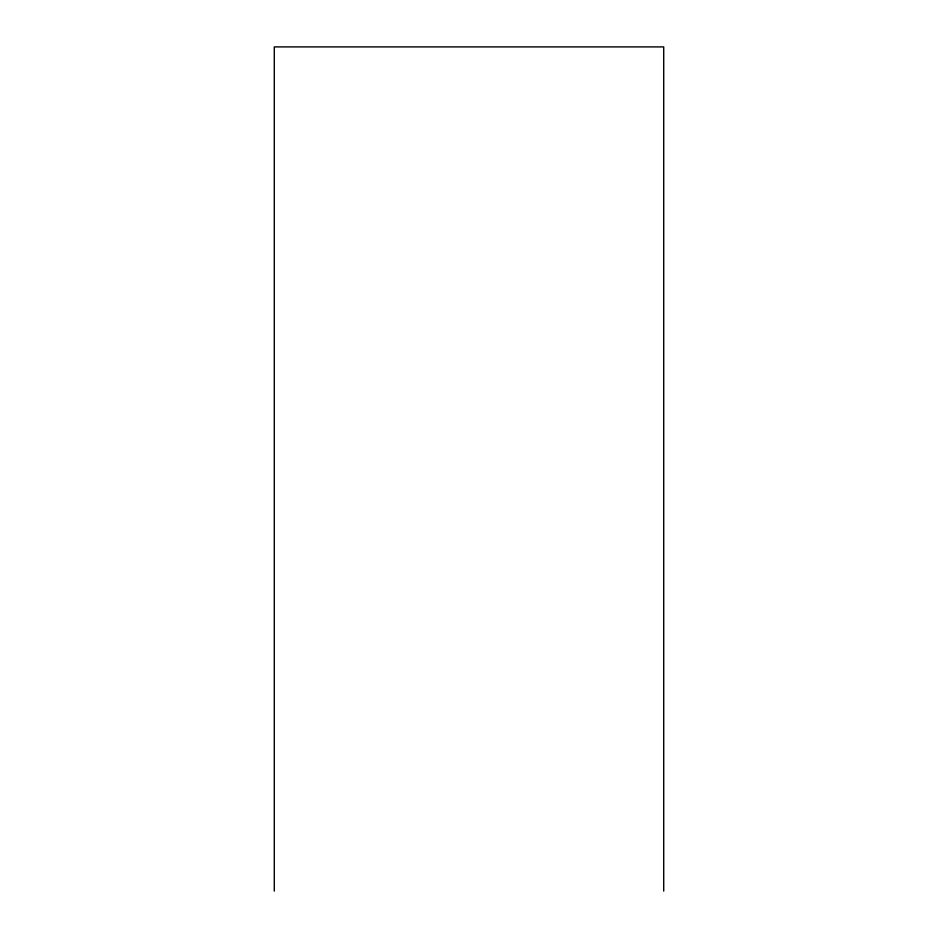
<?xml version="1.0" encoding="UTF-8"?>
<svg xmlns="http://www.w3.org/2000/svg" width="938" height="938" viewBox="0 0 938 938"><rect width="100%" height="100%" fill="white"/><g stroke="black" fill="none" stroke-linecap="round" stroke-linejoin="round"><path stroke-width="1.41" d="M663.717 891.1L663.717 46.9L274.283 46.9L274.283 891.1"/></g></svg>
